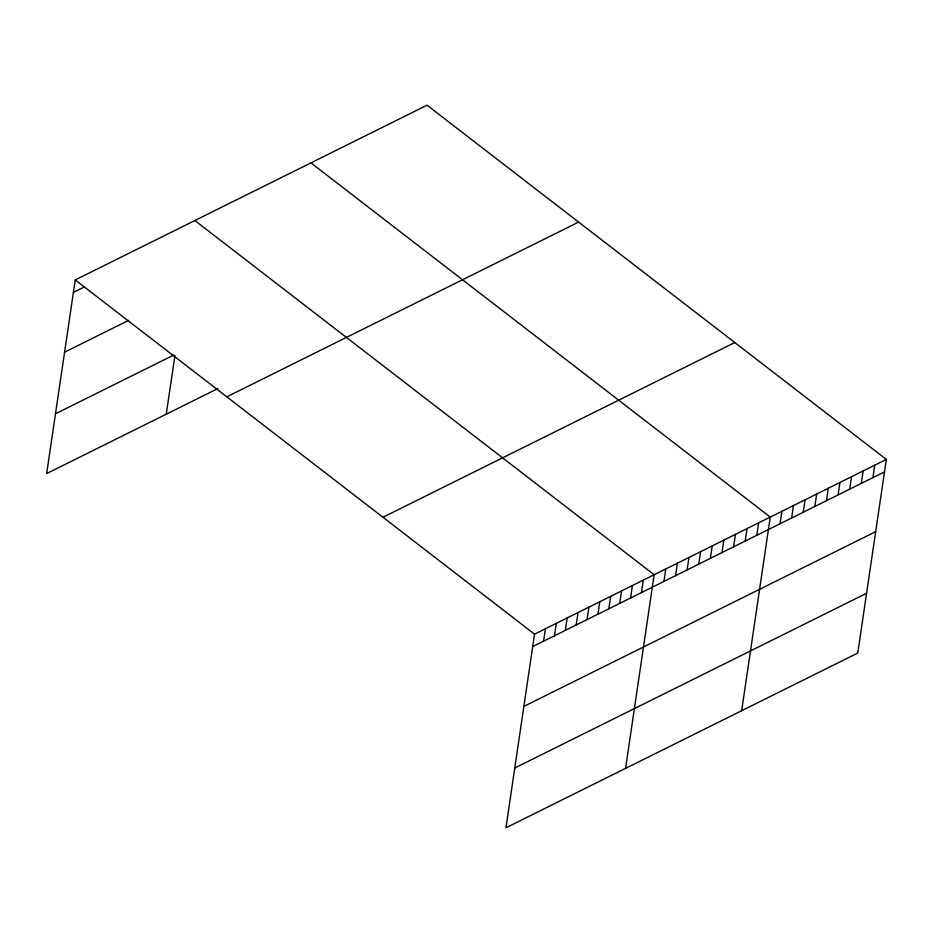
<?xml version="1.0" encoding="UTF-8"?>
<svg xmlns="http://www.w3.org/2000/svg" width="933" height="933" viewBox="0 0 933 933"><rect width="100%" height="100%" fill="white"/><g stroke="black" fill="none" stroke-linecap="round" stroke-linejoin="round"><path stroke-width="1.4" d="M886.35 459.421L534.539 634.148L505.943 827.793L857.754 653.053L886.35 459.421L427.057 105.207L75.246 279.947L46.65 473.579L217.867 388.548M166.261 414.17L174.903 355.706M543.577 641.204L545.42 628.749M554.447 635.805L556.29 623.349M565.328 630.393L567.159 617.949M576.197 624.993L578.04 612.549M587.079 619.594L588.91 607.15M597.948 614.194L599.791 601.738M608.817 608.794L610.66 596.339M619.699 603.394L621.53 590.939M630.568 597.995L632.411 585.539M641.449 592.595L643.28 580.139M625.565 768.384L654.161 574.74L194.857 220.538M663.923 581.422L665.765 568.978M675.539 575.661L677.381 563.205M687.143 569.9L688.986 557.444M698.759 564.127L700.601 551.671M710.363 558.366L712.206 545.91M721.979 552.593L723.81 540.149M733.583 546.831L735.426 534.376M745.199 541.07L747.03 528.614M756.803 535.297L758.646 522.842M741.665 710.724L770.25 517.08L310.957 162.878M780.023 523.763L781.866 511.307M791.639 518.002L793.47 505.546M803.243 512.229L805.086 499.785M814.859 506.467L816.69 494.012M826.463 500.706L828.306 488.251M838.067 494.933L839.91 482.478M849.683 489.172L851.526 476.716M861.287 483.399L863.13 470.955M872.903 477.638L874.746 465.182M73.404 292.391L84.285 286.991M64.575 352.184L128.614 320.381M55.479 413.786L173.888 354.983M226.812 396.828L578.623 222.101M382.973 517.255L734.784 342.528M532.708 646.604L884.507 471.876M523.88 706.398L875.679 531.658M514.783 767.999L866.582 593.271M75.246 279.947L534.539 634.148"/></g></svg>
